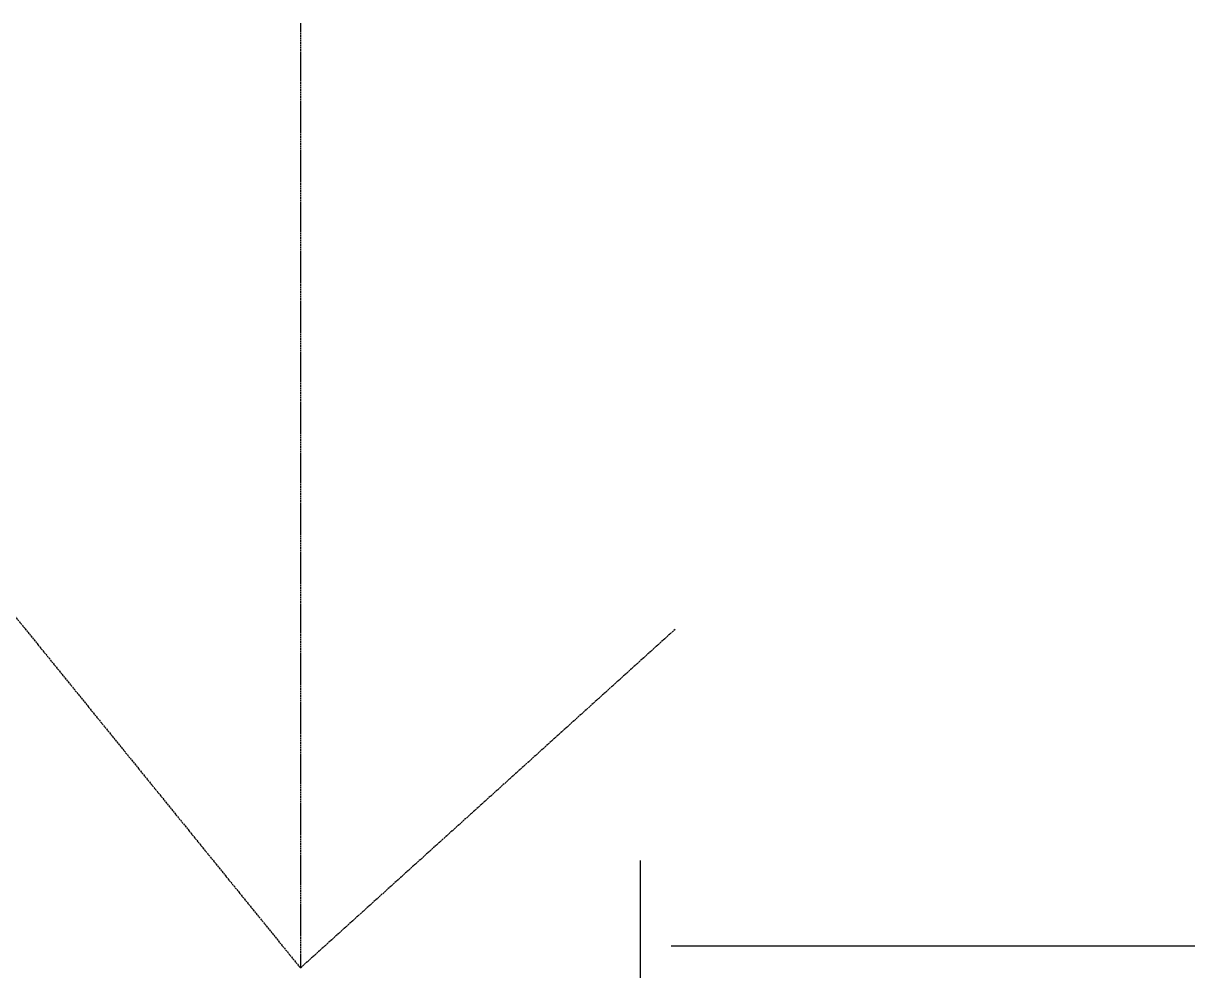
# Model space of a CAD drawing. Header units: inches. Extents: x -18614 to 1840, y -1744 to 7454.
# Drawn here: x -5593 to -1877, y 4429 to 7454 of the extents above; entities that cross this region are included whole.
import ezdxf

# ---------------------------------------------------------------- set-up
doc = ezdxf.new("R2010")
doc.units = ezdxf.units.IN
doc.header["$LTSCALE"] = 0.5
doc.header["$MEASUREMENT"] = 0
doc.linetypes.add('ACAD_ISO02W100', pattern=[15, 12, -3])
doc.layers.add('A-soffit', color=251, linetype='ACAD_ISO02W100')
doc.layers.add('construction', color=160, linetype='Continuous')

msp = doc.modelspace()

# ---------------------------------------------------------------- linework, layer by layer
at = {"layer": 'A-soffit'}
for p in [(-4708.6, 7454.3), (-5847.6, 5841.7), (-3512.6, 5519.2)]:
    msp.add_line(p, (-4708.6, 4437.8), dxfattribs=at)
at = {"layer": 'construction'}
for p, q in [((-3624.4, 4781.6), (-3624.4, 1537.5)), ((-167.6, 4507.7), (-3525.7, 4507.7))]:
    msp.add_line(p, q, dxfattribs=at)

doc.saveas('drawing.dxf')
